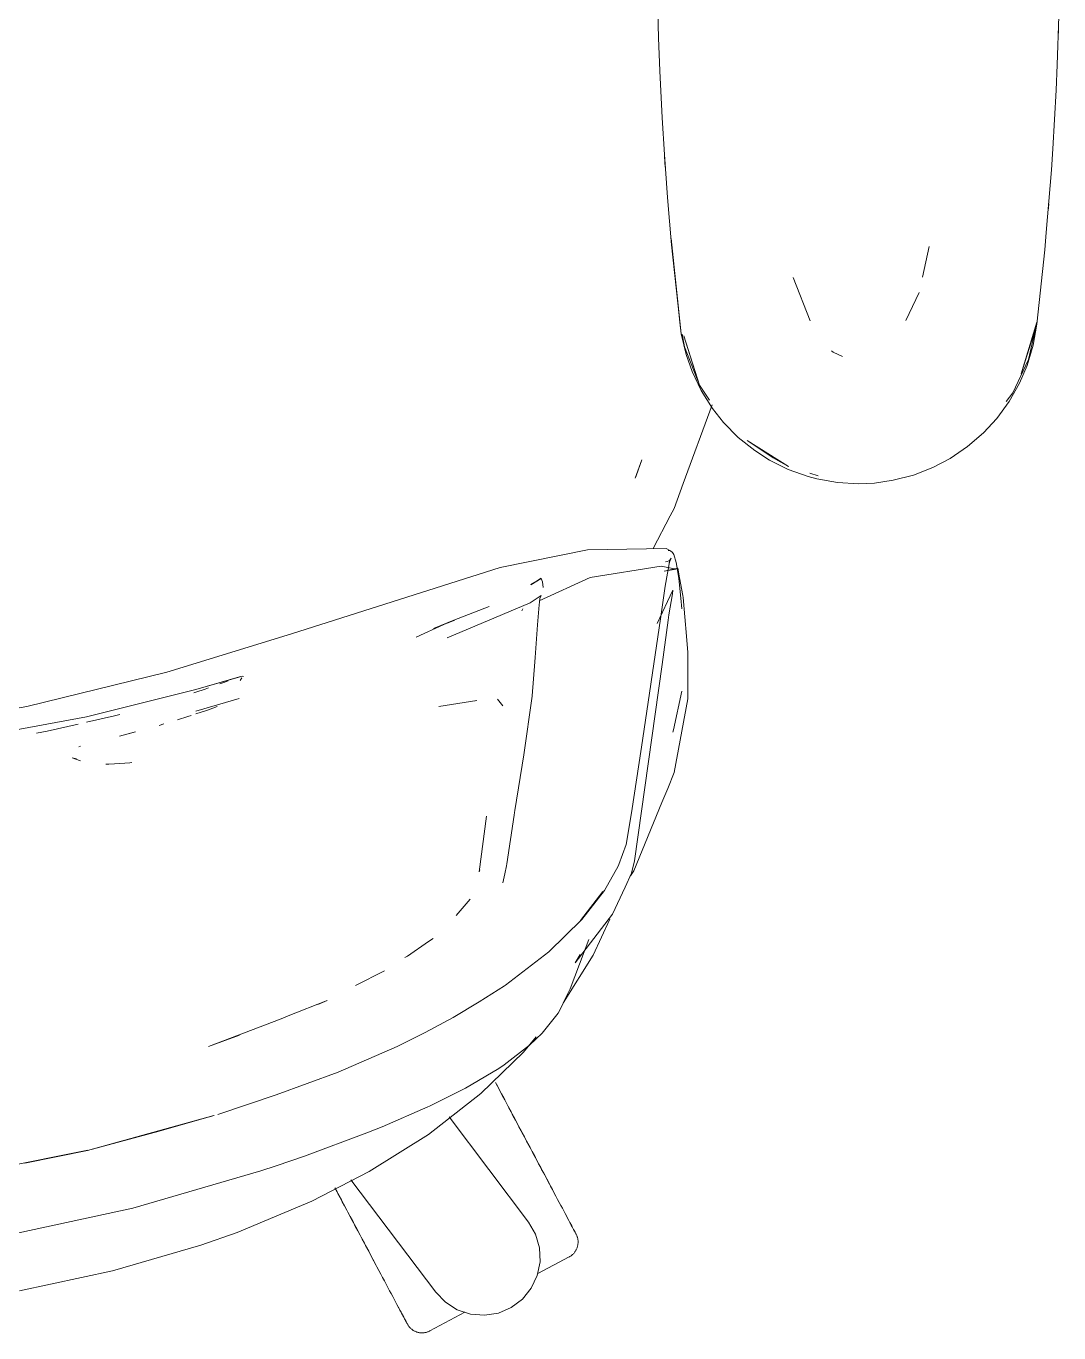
# Model space of a CAD drawing. Header units: millimetres. Extents: x 79795 to 317870, y -36033 to 97293.
# Drawn here: x 186396.2 to 186644.7, y 29821.3 to 30135.6 of the extents above; entities that cross this region are included whole.
import ezdxf

# ---------------------------------------------------------------- set-up
doc = ezdxf.new("R2010")
doc.units = ezdxf.units.MM
doc.header["$MEASUREMENT"] = 0
doc.layers.add('G-IMPT', color=8, linetype='CONTINUOUS', lineweight=9)
doc.layers.add('I-FURN', color=8, linetype='CONTINUOUS', lineweight=9)

msp = doc.modelspace()

# ---------------------------------------------------------------- linework, layer by layer
at = {"layer": 'G-IMPT'}
for p, q in [((186548.07, 30145.12), (186548.37, 30132.81)), ((186644.28, 30126.3), (186644.67, 30138.06)), ((186644.54, 30133.12), (186644.55, 30134.62)), ((186548.66, 30124.93), (186548.37, 30132.81)), ((186644.43, 30131.19), (186644.54, 30133.12)), ((186644.28, 30126.3), (186644.03, 30120.27)), ((186548.66, 30124.93), (186549.2, 30113.62)), ((186643.22, 30106.14), (186644.03, 30120.27)), ((186549.76, 30104.75), (186549.2, 30113.62)), ((186549.76, 30104.75), (186550.49, 30094.46)), ((186549.9, 30102.71), (186549.81, 30104.61)), ((186642.9, 30101.05), (186643.22, 30106.14)), ((186549.9, 30102.71), (186550.03, 30101.29)), ((186642.9, 30101.05), (186641.65, 30085.99)), ((186551.47, 30083.07), (186550.49, 30094.46)), ((186642.24, 30092.86), (186642.08, 30091.19)), ((186553.83, 30061.63), (186551.37, 30084.59)), ((186551.37, 30084.59), (186553.49, 30064.45)), ((186641.65, 30085.99), (186641.3, 30081.86)), ((186553.83, 30061.63), (186551.47, 30083.07)), ((186613.43, 30082.65), (186611.85, 30075.22)), ((186641.3, 30081.86), (186639.4, 30063.93)), ((186580.73, 30075.15), (186584.87, 30064.72)), ((186607.82, 30064.82), (186611.09, 30071.6)), ((186553.83, 30061.63), (186553.49, 30064.45)), ((186639.4, 30064.45), (186635.57, 30051.99)), ((186637.35, 30055.48), (186639.27, 30063.88)), ((186639.4, 30064.45), (186638.48, 30061.13)), ((186639.4, 30063.93), (186638.5, 30058.89)), ((186553.83, 30061.63), (186554.98, 30056.67)), ((186554.04, 30061.55), (186554.62, 30058.5)), ((186558.23, 30049.28), (186554.41, 30061.13)), ((186557.33, 30051.99), (186554.41, 30061.13)), ((186635.57, 30051.99), (186638.48, 30061.13)), ((186554.62, 30058.5), (186557.82, 30050.32)), ((186556.43, 30052.54), (186554.98, 30056.67)), ((186590.4, 30057.2), (186589.95, 30057.5)), ((186592.62, 30056.18), (186590.4, 30057.2)), ((186637.04, 30054.03), (186638.5, 30058.89)), ((186637.35, 30055.48), (186633.62, 30047.41)), ((186635.22, 30049.79), (186637.04, 30054.03)), ((186558.62, 30047.96), (186556.43, 30052.54)), ((186558.23, 30049.28), (186557.33, 30051.99)), ((186635.22, 30049.79), (186632.71, 30045.35)), ((186558.23, 30049.28), (186560.65, 30045.7)), ((186558.62, 30047.96), (186561.35, 30043.63)), ((186632.02, 30045.31), (186633.62, 30047.41)), ((186561.23, 30044.53), (186554.29, 30025.59)), ((186563.97, 30040.32), (186561.35, 30043.63)), ((186629.72, 30041.26), (186632.71, 30045.35)), ((186567.52, 30036.72), (186563.97, 30040.32)), ((186629.72, 30041.26), (186626.55, 30037.83)), ((186622.72, 30034.51), (186626.55, 30037.83)), ((186567.52, 30036.72), (186571.5, 30033.53)), ((186579.65, 30029.67), (186569.7, 30035.99)), ((186575.97, 30031.83), (186569.7, 30035.99)), ((186618.55, 30031.67), (186622.72, 30034.51)), ((186542.69, 30026.89), (186544.33, 30031.35)), ((186544.33, 30031.35), (186542.95, 30027.47)), ((186575.04, 30031.26), (186571.5, 30033.53)), ((186579.55, 30029.02), (186575.04, 30031.26)), ((186579.65, 30029.67), (186575.97, 30031.83)), ((186618.55, 30031.67), (186614.38, 30029.48)), ((186579.55, 30029.02), (186584.33, 30027.31)), ((186584.76, 30028.11), (186586.79, 30027.49)), ((186614.38, 30029.48), (186609.67, 30027.65)), ((186542.69, 30026.89), (186542.95, 30027.47)), ((186554.29, 30025.59), (186552.1, 30019.61)), ((186586.46, 30026.75), (186584.33, 30027.31)), ((186591.4, 30025.87), (186586.46, 30026.75)), ((186596.45, 30025.57), (186591.4, 30025.87)), ((186596.45, 30025.57), (186600.29, 30025.74)), ((186604.81, 30026.39), (186600.29, 30025.74)), ((186604.81, 30026.39), (186609.67, 30027.65)), ((186551.17, 30017.85), (186552.1, 30019.61)), ((186547.03, 30009.95), (186551.17, 30017.85)), ((186531.23, 30009.63), (186510.28, 30005.44)), ((186531.23, 30009.63), (186550.22, 30010.02)), ((186550.22, 30010.02), (186551.26, 30009.41)), ((186550.63, 30009.54), (186551.26, 30009.41)), ((186550.63, 30009.54), (186551.18, 30009.43)), ((186551.26, 30009.41), (186551.18, 30009.43)), ((186551.75, 30009.04), (186551.26, 30009.41)), ((186552.07, 30008.5), (186551.75, 30009.04)), ((186531.93, 30003), (186548.98, 30005.72)), ((186552.56, 30005.03), (186548.98, 30005.72)), ((186551.03, 30007.17), (186549.93, 30000.9)), ((186549.99, 30006.75), (186550.49, 30006.82)), ((186551.03, 30007.15), (186550.49, 30006.82)), ((186550.87, 30006.55), (186551.42, 30007.65)), ((186550.87, 30006.55), (186551.03, 30007.17)), ((186551.03, 30007.15), (186551.42, 30007.65)), ((186552.07, 30008.5), (186552.62, 30006.64)), ((186553.16, 30003.36), (186552.62, 30006.64)), ((186460.04, 29989.45), (186510.28, 30005.44)), ((186520.11, 30002.86), (186517.64, 30001.27)), ((186517.64, 30001.27), (186520.13, 30002.8)), ((186520.13, 30002.8), (186517.66, 30001.31)), ((186531.93, 30003), (186519.59, 29997.39)), ((186520.11, 30002.86), (186520.13, 30002.8)), ((186520.4, 30001.93), (186520.13, 30002.8)), ((186549.69, 30004.54), (186552.97, 30005.27)), ((186549.69, 30004.54), (186552.56, 30005.03)), ((186553.42, 30002.94), (186552.97, 30005.27)), ((186553.16, 30003.36), (186553.23, 30002.74)), ((186553.23, 30002.74), (186553.75, 29998.06)), ((186554.23, 29998.69), (186553.42, 30002.94)), ((186520.57, 30000.57), (186520.4, 30001.93)), ((186551.83, 29999.93), (186548.04, 29991.94)), ((186549.93, 30000.9), (186548.81, 29993.05)), ((186551.83, 29999.93), (186551.69, 29999.07)), ((186517.43, 29996.9), (186497.46, 29988.46)), ((186520.1, 29998.66), (186517.43, 29996.9)), ((186519.52, 29995.54), (186519.81, 29997.92)), ((186519.82, 29997.94), (186519.81, 29997.92)), ((186519.82, 29997.94), (186520.1, 29998.66)), ((186550.86, 29994.05), (186551.69, 29999.07)), ((186553.75, 29998.06), (186553.96, 29995.47)), ((186554.27, 29998.23), (186554.23, 29998.69)), ((186554.27, 29998.23), (186555.07, 29988.9)), ((186499.09, 29992.76), (186507.56, 29996.01)), ((186515.72, 29995.44), (186515.45, 29995.01)), ((186519.21, 29991.59), (186519.51, 29995.46)), ((186519.52, 29995.54), (186519.51, 29995.46)), ((186550.86, 29994.05), (186550.64, 29992.75)), ((186496.72, 29991.73), (186490, 29988.69)), ((186499.3, 29992.76), (186494.18, 29990.74)), ((186499.09, 29992.76), (186494.19, 29990.74)), ((186494.19, 29990.74), (186499.3, 29992.76)), ((186518.65, 29983.73), (186519.21, 29991.59)), ((186548.81, 29993.05), (186544.26, 29962.18)), ((186549.2, 29982.09), (186550.64, 29992.75)), ((186430.06, 29980.26), (186460.04, 29989.45)), ((186555.07, 29988.9), (186555.42, 29984.94)), ((186518.58, 29982.74), (186518.65, 29983.73)), ((186555.41, 29980.77), (186555.42, 29984.94)), ((186517.96, 29974.5), (186518.58, 29982.74)), ((186549.2, 29982.09), (186542.53, 29934.87)), ((186555.39, 29973.81), (186555.41, 29980.77)), ((186430.06, 29980.26), (186396.38, 29971.95)), ((186437.01, 29976.04), (186448.24, 29979.31)), ((186437.01, 29976.04), (186447.83, 29979.15)), ((186437.01, 29976.04), (186447.55, 29979.1)), ((186442.79, 29977.42), (186443.76, 29977.76)), ((186443.76, 29977.76), (186444.83, 29978.16)), ((186447.55, 29979.1), (186447.83, 29979.15)), ((186447.7, 29978.21), (186448.08, 29978.83)), ((186447.7, 29978.21), (186447.84, 29978.43)), ((186448.24, 29979.31), (186448.48, 29979.17)), ((186410.7, 29969.49), (186437.01, 29976.04)), ((186437.01, 29975.41), (186436.55, 29975.26)), ((186437.01, 29975.41), (186439.24, 29976.14)), ((186440.04, 29976.43), (186439.24, 29976.14)), ((186515.92, 29960.35), (186517.95, 29974.42)), ((186517.96, 29974.5), (186517.95, 29974.42)), ((186553.98, 29975.67), (186551.93, 29966.36)), ((186396.38, 29971.95), (186358.64, 29965.69)), ((186437.01, 29970.84), (186447.44, 29973.88)), ((186439.31, 29970.95), (186440.03, 29971.2)), ((186442.19, 29971.97), (186440.03, 29971.2)), ((186504.62, 29973.41), (186495.46, 29972.01)), ((186504.62, 29973.41), (186504.28, 29973.36)), ((186509.57, 29973.76), (186510.85, 29972.12)), ((186555.39, 29973.81), (186552.15, 29956.11)), ((186410.7, 29969.49), (186384.03, 29964.56)), ((186410.68, 29968.17), (186417.43, 29969.72)), ((186417.43, 29969.72), (186418.71, 29970.06)), ((186435.09, 29969.55), (186432.6, 29968.77)), ((186435.87, 29969.8), (186435.09, 29969.55)), ((186439.31, 29970.95), (186437.01, 29970.18)), ((186398.65, 29965.54), (186401.28, 29966.01)), ((186401.28, 29966.01), (186408.7, 29967.71)), ((186422.51, 29965.86), (186418.65, 29964.87)), ((186422.51, 29965.86), (186420.99, 29965.48)), ((186429.3, 29967.78), (186428.18, 29967.44)), ((186551.93, 29966.36), (186551.78, 29965.79)), ((186408.89, 29962.27), (186409.3, 29962.41)), ((186544.26, 29962.18), (186541.87, 29946.41)), ((186407.29, 29959.6), (186409.24, 29958.92)), ((186407.29, 29959.6), (186408.34, 29959.39)), ((186515.92, 29960.35), (186513.81, 29946.99)), ((186415.38, 29958.06), (186416.08, 29958.07)), ((186417.45, 29958.17), (186416.08, 29958.07)), ((186417.45, 29958.17), (186421.16, 29958.44)), ((186421.16, 29958.44), (186421.64, 29958.48)), ((186552.15, 29956.11), (186550.56, 29952.25)), ((186549.16, 29948.89), (186550.56, 29952.25)), ((186513.63, 29945.87), (186513.73, 29946.48)), ((186513.81, 29946.99), (186513.73, 29946.48)), ((186540.57, 29938.74), (186541.87, 29946.41)), ((186542.37, 29932.44), (186549.16, 29948.89)), ((186506.95, 29945.57), (186505.17, 29932.22)), ((186513.63, 29945.87), (186511.83, 29934.15)), ((186540.57, 29938.74), (186538.81, 29933.95)), ((186511.33, 29931.7), (186511.75, 29933.68)), ((186511.83, 29934.15), (186511.75, 29933.68)), ((186535.31, 29927.69), (186538.6, 29933.53)), ((186538.6, 29933.53), (186538.81, 29933.95)), ((186542.53, 29934.87), (186541.88, 29931.88)), ((186505.17, 29932.22), (186505.32, 29932.69)), ((186510.87, 29929.53), (186511.33, 29931.7)), ((186540.31, 29928.51), (186541.88, 29931.88)), ((186541.6, 29931.27), (186542.37, 29932.44)), ((186529.59, 29920.52), (186534.98, 29927.47)), ((186535.31, 29927.69), (186529.89, 29920.72)), ((186534.98, 29927.47), (186532.4, 29924.09)), ((186540.31, 29928.51), (186537.28, 29921.99)), ((186499.67, 29921.72), (186503.01, 29925.62)), ((186529.59, 29920.52), (186532.4, 29924.09)), ((186528.33, 29910.29), (186537.28, 29921.99)), ((186536.61, 29920.8), (186532.63, 29912.18)), ((186521.99, 29912.99), (186529.89, 29920.72)), ((186493.04, 29915.44), (186487.91, 29911.95)), ((186493.04, 29915.44), (186494.14, 29916.19)), ((186531.57, 29915.94), (186527.06, 29904.04)), ((186487.91, 29911.95), (186487.33, 29911.56)), ((186521.99, 29912.99), (186511.56, 29904.97)), ((186532.63, 29912.18), (186525.5, 29900.73)), ((186528.33, 29910.29), (186529.5, 29912.32)), ((186482.43, 29908.42), (186475.46, 29904.88)), ((186505.2, 29900.92), (186511.3, 29904.8)), ((186511.3, 29904.8), (186511.56, 29904.97)), ((186525.98, 29901.81), (186527.06, 29904.04)), ((186459.27, 29897.52), (186468.59, 29901.25)), ((186468.59, 29901.25), (186466.35, 29900.25)), ((186505.2, 29900.92), (186498.97, 29897.15)), ((186524.2, 29898.23), (186524.81, 29899.37)), ((186524.81, 29899.37), (186525.98, 29901.81)), ((186440.09, 29890.15), (186457.54, 29896.86)), ((186457.54, 29896.86), (186459.27, 29897.52)), ((186492.18, 29893.58), (186498.97, 29897.15)), ((186524.2, 29898.23), (186520.33, 29893.37)), ((186440.09, 29890.15), (186447.53, 29892.87)), ((186492.18, 29893.58), (186485.46, 29890.19)), ((186520.33, 29893.37), (186517.31, 29890.48)), ((186471.23, 29884.01), (186485.46, 29890.19)), ((186517.31, 29890.48), (186511.18, 29885.76)), ((186515.89, 29888.81), (186518.89, 29892.48)), ((186515.89, 29888.81), (186505.6, 29878.85)), ((186456.35, 29878.56), (186471.23, 29884.01)), ((186501.89, 29880.16), (186509.89, 29884.9)), ((186511.18, 29885.76), (186509.89, 29884.9)), ((186501.29, 29879.86), (186501.89, 29880.16)), ((186456.35, 29878.56), (186442.28, 29873.83)), ((186492.99, 29869.04), (186505.6, 29878.85)), ((186501.29, 29879.86), (186493.28, 29875.86)), ((186492.84, 29875.64), (186481.88, 29870.87)), ((186492.84, 29875.64), (186493.28, 29875.86)), ((186410.94, 29865.16), (186441.34, 29873.59)), ((186410.94, 29865.16), (186441.43, 29873.55)), ((186428.18, 29869.82), (186441.34, 29873.59)), ((186481.88, 29870.87), (186478.2, 29869.39)), ((186428.18, 29869.82), (186410.94, 29865.16)), ((186463.13, 29863.79), (186478.2, 29869.39)), ((186478.7, 29860.07), (186492.99, 29869.04)), ((186379.81, 29858.99), (186411.05, 29865.21)), ((186411.05, 29865.21), (186379.89, 29858.99)), ((186410.94, 29865.16), (186395.91, 29862.09)), ((186452.7, 29860.25), (186456.31, 29861.44)), ((186463.13, 29863.79), (186456.31, 29861.44)), ((186452.7, 29860.25), (186421.87, 29851.31)), ((186464.92, 29852.98), (186478.7, 29860.07)), ((186446.95, 29845.46), (186464.92, 29852.98)), ((186391.08, 29844.64), (186421.87, 29851.31)), ((186446.95, 29845.46), (186438.21, 29842.38)), ((186438.21, 29842.38), (186416.97, 29836.21)), ((186416.97, 29836.21), (186394.61, 29831.4))]:
    msp.add_line(p, q, dxfattribs=at)
at = {"layer": 'I-FURN'}
for p, q in [((186509.6, 29880.62), (186509.11, 29881.53)), ((186509.33, 29881.11), (186509.82, 29880.2)), ((186510.09, 29879.7), (186509.6, 29880.62)), ((186509.82, 29880.2), (186510.31, 29879.27)), ((186510.58, 29878.76), (186510.09, 29879.7)), ((186510.31, 29879.27), (186510.82, 29878.32)), ((186511.09, 29877.81), (186510.58, 29878.76)), ((186510.82, 29878.32), (186511.33, 29877.37)), ((186511.6, 29876.84), (186511.09, 29877.81)), ((186511.33, 29877.37), (186511.84, 29876.4)), ((186512.12, 29875.87), (186511.6, 29876.84)), ((186511.84, 29876.4), (186512.36, 29875.42)), ((186512.64, 29874.89), (186512.12, 29875.87)), ((186512.36, 29875.42), (186512.89, 29874.43)), ((186513.17, 29873.9), (186512.64, 29874.89)), ((186512.89, 29874.43), (186513.41, 29873.44)), ((186513.7, 29872.9), (186513.17, 29873.9)), ((186498, 29873.23), (186517.08, 29847.92)), ((186513.41, 29873.44), (186513.95, 29872.44)), ((186514.23, 29871.9), (186513.7, 29872.9)), ((186513.95, 29872.44), (186514.48, 29871.44)), ((186514.77, 29870.89), (186514.23, 29871.9)), ((186514.48, 29871.44), (186515.01, 29870.43)), ((186515.3, 29869.89), (186514.77, 29870.89)), ((186515.01, 29870.43), (186515.55, 29869.43)), ((186515.84, 29868.88), (186515.3, 29869.89)), ((186515.55, 29869.43), (186516.08, 29868.42)), ((186516.37, 29867.88), (186515.84, 29868.88)), ((186516.08, 29868.42), (186516.61, 29867.42)), ((186516.9, 29866.88), (186516.37, 29867.88)), ((186516.61, 29867.42), (186517.14, 29866.42)), ((186517.43, 29865.89), (186516.9, 29866.88)), ((186517.14, 29866.42), (186517.67, 29865.43)), ((186517.95, 29864.9), (186517.43, 29865.89)), ((186517.67, 29865.43), (186518.19, 29864.45)), ((186518.47, 29863.92), (186517.95, 29864.9)), ((186518.19, 29864.45), (186518.71, 29863.47)), ((186518.99, 29862.95), (186518.47, 29863.92)), ((186518.71, 29863.47), (186519.22, 29862.51)), ((186519.5, 29861.99), (186518.99, 29862.95)), ((186519.22, 29862.51), (186519.73, 29861.56)), ((186520, 29861.05), (186519.5, 29861.99)), ((186519.73, 29861.56), (186520.23, 29860.62)), ((186520.49, 29860.12), (186520, 29861.05)), ((186494.73, 29831.07), (186474.33, 29858.14)), ((186520.23, 29860.62), (186520.72, 29859.7)), ((186520.98, 29859.21), (186520.49, 29860.12)), ((186520.72, 29859.7), (186521.2, 29858.79)), ((186521.46, 29858.31), (186520.98, 29859.21)), ((186521.2, 29858.79), (186521.67, 29857.91)), ((186521.92, 29857.43), (186521.46, 29858.31)), ((186521.67, 29857.91), (186522.13, 29857.04)), ((186470.99, 29855.25), (186470.47, 29856.21)), ((186470.71, 29855.77), (186471.22, 29854.8)), ((186471.51, 29854.27), (186470.99, 29855.25)), ((186471.22, 29854.8), (186471.75, 29853.82)), ((186522.38, 29856.58), (186521.92, 29857.43)), ((186522.13, 29857.04), (186522.58, 29856.19)), ((186522.82, 29855.74), (186522.38, 29856.58)), ((186523.25, 29854.93), (186522.82, 29855.74)), ((186523.67, 29854.14), (186523.25, 29854.93)), ((186472.03, 29853.29), (186471.51, 29854.27)), ((186471.75, 29853.82), (186472.27, 29852.84)), ((186472.55, 29852.3), (186472.03, 29853.29)), ((186472.27, 29852.84), (186472.8, 29851.84)), ((186473.09, 29851.3), (186472.55, 29852.3)), ((186472.8, 29851.84), (186473.33, 29850.84)), ((186524.08, 29853.38), (186523.67, 29854.14)), ((186524.47, 29852.65), (186524.08, 29853.38)), ((186524.85, 29851.94), (186524.47, 29852.65)), ((186525.21, 29851.26), (186524.85, 29851.94)), ((186473.62, 29850.3), (186473.09, 29851.3)), ((186473.33, 29850.84), (186473.86, 29849.84)), ((186474.15, 29849.3), (186473.62, 29850.3)), ((186473.86, 29849.84), (186474.4, 29848.84)), ((186474.69, 29848.29), (186474.15, 29849.3)), ((186474.4, 29848.84), (186474.93, 29847.83)), ((186525.55, 29850.61), (186525.21, 29851.26)), ((186525.88, 29850), (186525.55, 29850.61)), ((186526.19, 29849.41), (186525.88, 29850)), ((186526.02, 29849.72), (186526.33, 29849.15)), ((186526.48, 29848.86), (186526.19, 29849.41)), ((186526.33, 29849.15), (186526.61, 29848.62)), ((186526.76, 29848.34), (186526.48, 29848.86)), ((186526.61, 29848.62), (186526.88, 29848.12)), ((186475.22, 29847.29), (186474.69, 29848.29)), ((186474.93, 29847.83), (186475.47, 29846.83)), ((186475.75, 29846.28), (186475.22, 29847.29)), ((186475.47, 29846.83), (186476, 29845.82)), ((186476.29, 29845.29), (186475.75, 29846.28)), ((186476, 29845.82), (186476.53, 29844.83)), ((186517.08, 29847.92), (186518.77, 29845)), ((186527.01, 29847.86), (186526.76, 29848.34)), ((186526.88, 29848.12), (186527.12, 29847.65)), ((186527.25, 29847.42), (186527.01, 29847.86)), ((186527.12, 29847.65), (186527.35, 29847.22)), ((186527.47, 29847.01), (186527.25, 29847.42)), ((186527.35, 29847.22), (186527.56, 29846.83)), ((186527.67, 29846.63), (186527.47, 29847.01)), ((186527.56, 29846.83), (186527.75, 29846.47)), ((186527.84, 29846.3), (186527.67, 29846.63)), ((186527.75, 29846.47), (186527.92, 29846.16)), ((186528, 29846), (186527.84, 29846.3)), ((186527.92, 29846.16), (186528.07, 29845.88)), ((186528.14, 29845.74), (186528, 29846)), ((186528.07, 29845.88), (186528.2, 29845.64)), ((186528.26, 29845.52), (186528.14, 29845.74)), ((186528.2, 29845.64), (186528.3, 29845.44)), ((186528.35, 29845.34), (186528.26, 29845.52)), ((186528.3, 29845.44), (186528.39, 29845.27)), ((186528.43, 29845.2), (186528.35, 29845.34)), ((186476.81, 29844.29), (186476.29, 29845.29)), ((186476.53, 29844.83), (186477.06, 29843.84)), ((186477.34, 29843.3), (186476.81, 29844.29)), ((186477.06, 29843.84), (186477.58, 29842.85)), ((186477.86, 29842.33), (186477.34, 29843.3)), ((186477.58, 29842.85), (186478.1, 29841.88)), ((186478.37, 29841.36), (186477.86, 29842.33)), ((186518.77, 29845), (186519.71, 29841.76)), ((186528.39, 29845.27), (186528.45, 29845.15)), ((186528.48, 29845.1), (186528.43, 29845.2)), ((186528.45, 29845.15), (186528.5, 29845.07)), ((186528.51, 29845.04), (186528.48, 29845.1)), ((186528.5, 29845.07), (186528.52, 29845.03)), ((186528.52, 29845.02), (186528.51, 29845.04)), ((186528.52, 29845.03), (186528.52, 29845.02)), ((186528.52, 29845.02), (186528.6, 29844.88)), ((186528.6, 29844.88), (186528.66, 29844.73)), ((186528.66, 29844.73), (186528.72, 29844.58)), ((186528.72, 29844.58), (186528.78, 29844.43)), ((186528.78, 29844.43), (186528.83, 29844.28)), ((186528.83, 29844.28), (186528.87, 29844.12)), ((186528.89, 29842.21), (186528.85, 29842.05)), ((186528.87, 29844.12), (186528.91, 29843.96)), ((186528.92, 29842.36), (186528.89, 29842.21)), ((186528.91, 29843.96), (186528.94, 29843.81)), ((186528.95, 29842.52), (186528.92, 29842.36)), ((186528.94, 29843.81), (186528.96, 29843.65)), ((186528.97, 29842.68), (186528.95, 29842.52)), ((186528.96, 29843.65), (186528.98, 29843.49)), ((186528.98, 29842.84), (186528.97, 29842.68)), ((186528.98, 29843.49), (186528.99, 29843.33)), ((186528.99, 29843), (186528.98, 29842.84)), ((186528.99, 29843.33), (186528.99, 29843.17)), ((186528.99, 29843.17), (186528.99, 29843)), ((186478.1, 29841.88), (186478.61, 29840.91)), ((186478.88, 29840.4), (186478.37, 29841.36)), ((186478.61, 29840.91), (186479.11, 29839.96)), ((186479.38, 29839.45), (186478.88, 29840.4)), ((186479.11, 29839.96), (186479.61, 29839.03)), ((186479.88, 29838.53), (186479.38, 29839.45)), ((186519.27, 29835.54), (186526.86, 29839.57)), ((186519.71, 29841.76), (186519.85, 29838.39)), ((186526.89, 29839.59), (186526.86, 29839.57)), ((186527.03, 29839.67), (186526.89, 29839.59)), ((186527.17, 29839.76), (186527.03, 29839.67)), ((186527.3, 29839.85), (186527.17, 29839.76)), ((186527.43, 29839.94), (186527.3, 29839.85)), ((186527.56, 29840.05), (186527.43, 29839.94)), ((186527.68, 29840.15), (186527.56, 29840.05)), ((186527.8, 29840.26), (186527.68, 29840.15)), ((186527.91, 29840.38), (186527.8, 29840.26)), ((186528.02, 29840.5), (186527.91, 29840.38)), ((186528.12, 29840.62), (186528.02, 29840.5)), ((186528.22, 29840.75), (186528.12, 29840.62)), ((186528.31, 29840.88), (186528.22, 29840.75)), ((186528.4, 29841.02), (186528.31, 29840.88)), ((186528.48, 29841.16), (186528.4, 29841.02)), ((186528.56, 29841.3), (186528.48, 29841.16)), ((186528.63, 29841.45), (186528.56, 29841.3)), ((186528.69, 29841.59), (186528.63, 29841.45)), ((186528.75, 29841.74), (186528.69, 29841.59)), ((186528.8, 29841.9), (186528.75, 29841.74)), ((186528.85, 29842.05), (186528.8, 29841.9)), ((186479.61, 29839.03), (186480.1, 29838.1)), ((186480.37, 29837.61), (186479.88, 29838.53)), ((186480.1, 29838.1), (186480.59, 29837.2)), ((186480.59, 29837.2), (186481.06, 29836.31)), ((186481.06, 29836.31), (186481.52, 29835.44)), ((186519.85, 29838.39), (186519.18, 29835.08)), ((186481.52, 29835.44), (186481.97, 29834.59)), ((186481.97, 29834.59), (186482.41, 29833.77)), ((186482.41, 29833.77), (186482.83, 29832.97)), ((186482.83, 29832.97), (186483.25, 29832.19)), ((186519.18, 29835.08), (186517.74, 29832.03)), ((186483.25, 29832.19), (186483.64, 29831.44)), ((186483.64, 29831.44), (186484.03, 29830.72)), ((186484.03, 29830.72), (186484.4, 29830.03)), ((186484.4, 29830.03), (186484.75, 29829.36)), ((186497.07, 29828.64), (186494.73, 29831.07)), ((186517.74, 29832.03), (186515.61, 29829.42)), ((186484.75, 29829.36), (186485.09, 29828.73)), ((186485.09, 29828.73), (186485.41, 29828.13)), ((186485.57, 29827.82), (186485.26, 29828.4)), ((186485.41, 29828.13), (186485.71, 29827.56)), ((186485.87, 29827.27), (186485.57, 29827.82)), ((186485.71, 29827.56), (186485.99, 29827.02)), ((186486.14, 29826.75), (186485.87, 29827.27)), ((186485.99, 29827.02), (186486.26, 29826.52)), ((186486.4, 29826.27), (186486.14, 29826.75)), ((186486.26, 29826.52), (186486.51, 29826.06)), ((186499.92, 29826.85), (186497.07, 29828.64)), ((186503.12, 29825.78), (186499.92, 29826.85)), ((186512.92, 29827.39), (186509.81, 29826.06)), ((186515.61, 29829.42), (186512.92, 29827.39)), ((186486.63, 29825.82), (186486.4, 29826.27)), ((186486.51, 29826.06), (186486.74, 29825.63)), ((186486.85, 29825.41), (186486.63, 29825.82)), ((186486.74, 29825.63), (186486.95, 29825.23)), ((186487.05, 29825.04), (186486.85, 29825.41)), ((186486.95, 29825.23), (186487.14, 29824.88)), ((186487.23, 29824.7), (186487.05, 29825.04)), ((186487.14, 29824.88), (186487.3, 29824.56)), ((186487.39, 29824.41), (186487.23, 29824.7)), ((186487.3, 29824.56), (186487.45, 29824.28)), ((186487.52, 29824.15), (186487.39, 29824.41)), ((186487.45, 29824.28), (186487.58, 29824.04)), ((186487.64, 29823.93), (186487.52, 29824.15)), ((186487.58, 29824.04), (186487.69, 29823.84)), ((186487.74, 29823.75), (186487.64, 29823.93)), ((186487.69, 29823.84), (186487.77, 29823.68)), ((186487.81, 29823.61), (186487.74, 29823.75)), ((186487.77, 29823.68), (186487.84, 29823.56)), ((186487.86, 29823.51), (186487.81, 29823.61)), ((186487.84, 29823.56), (186487.88, 29823.47)), ((186487.9, 29823.45), (186487.86, 29823.51)), ((186487.88, 29823.47), (186487.9, 29823.43)), ((186487.91, 29823.43), (186487.9, 29823.45)), ((186487.9, 29823.43), (186487.91, 29823.43)), ((186487.93, 29823.39), (186487.91, 29823.43)), ((186488.01, 29823.25), (186487.93, 29823.39)), ((186493.36, 29821.76), (186501.77, 29826.23)), ((186506.48, 29825.51), (186503.12, 29825.78)), ((186509.81, 29826.06), (186506.48, 29825.51)), ((186488.09, 29823.11), (186488.01, 29823.25)), ((186488.18, 29822.98), (186488.09, 29823.11)), ((186488.28, 29822.85), (186488.18, 29822.98)), ((186488.38, 29822.72), (186488.28, 29822.85)), ((186488.49, 29822.6), (186488.38, 29822.72)), ((186488.6, 29822.49), (186488.49, 29822.6)), ((186488.71, 29822.37), (186488.6, 29822.49)), ((186488.83, 29822.27), (186488.71, 29822.37)), ((186488.96, 29822.16), (186488.83, 29822.27)), ((186489.09, 29822.07), (186488.96, 29822.16)), ((186489.22, 29821.97), (186489.09, 29822.07)), ((186489.35, 29821.89), (186489.22, 29821.97)), ((186489.49, 29821.8), (186489.35, 29821.89)), ((186489.64, 29821.73), (186489.49, 29821.8)), ((186489.78, 29821.66), (186489.64, 29821.73)), ((186489.93, 29821.59), (186489.78, 29821.66)), ((186490.08, 29821.53), (186489.93, 29821.59)), ((186490.23, 29821.48), (186490.08, 29821.53)), ((186490.39, 29821.44), (186490.23, 29821.48)), ((186490.54, 29821.4), (186490.39, 29821.44)), ((186490.7, 29821.36), (186490.54, 29821.4)), ((186490.86, 29821.33), (186490.7, 29821.36)), ((186491.02, 29821.31), (186490.86, 29821.33)), ((186491.18, 29821.3), (186491.02, 29821.31)), ((186491.34, 29821.29), (186491.18, 29821.3)), ((186491.5, 29821.29), (186491.34, 29821.29)), ((186491.66, 29821.29), (186491.5, 29821.29)), ((186491.82, 29821.3), (186491.66, 29821.29)), ((186491.98, 29821.32), (186491.82, 29821.3)), ((186492.14, 29821.35), (186491.98, 29821.32)), ((186492.3, 29821.38), (186492.14, 29821.35)), ((186492.46, 29821.41), (186492.3, 29821.38)), ((186492.61, 29821.45), (186492.46, 29821.41)), ((186492.77, 29821.5), (186492.61, 29821.45)), ((186492.92, 29821.56), (186492.77, 29821.5)), ((186493.07, 29821.62), (186492.92, 29821.56)), ((186493.21, 29821.69), (186493.07, 29821.62)), ((186493.36, 29821.76), (186493.21, 29821.69))]:
    msp.add_line(p, q, dxfattribs=at)

doc.saveas('drawing.dxf')
